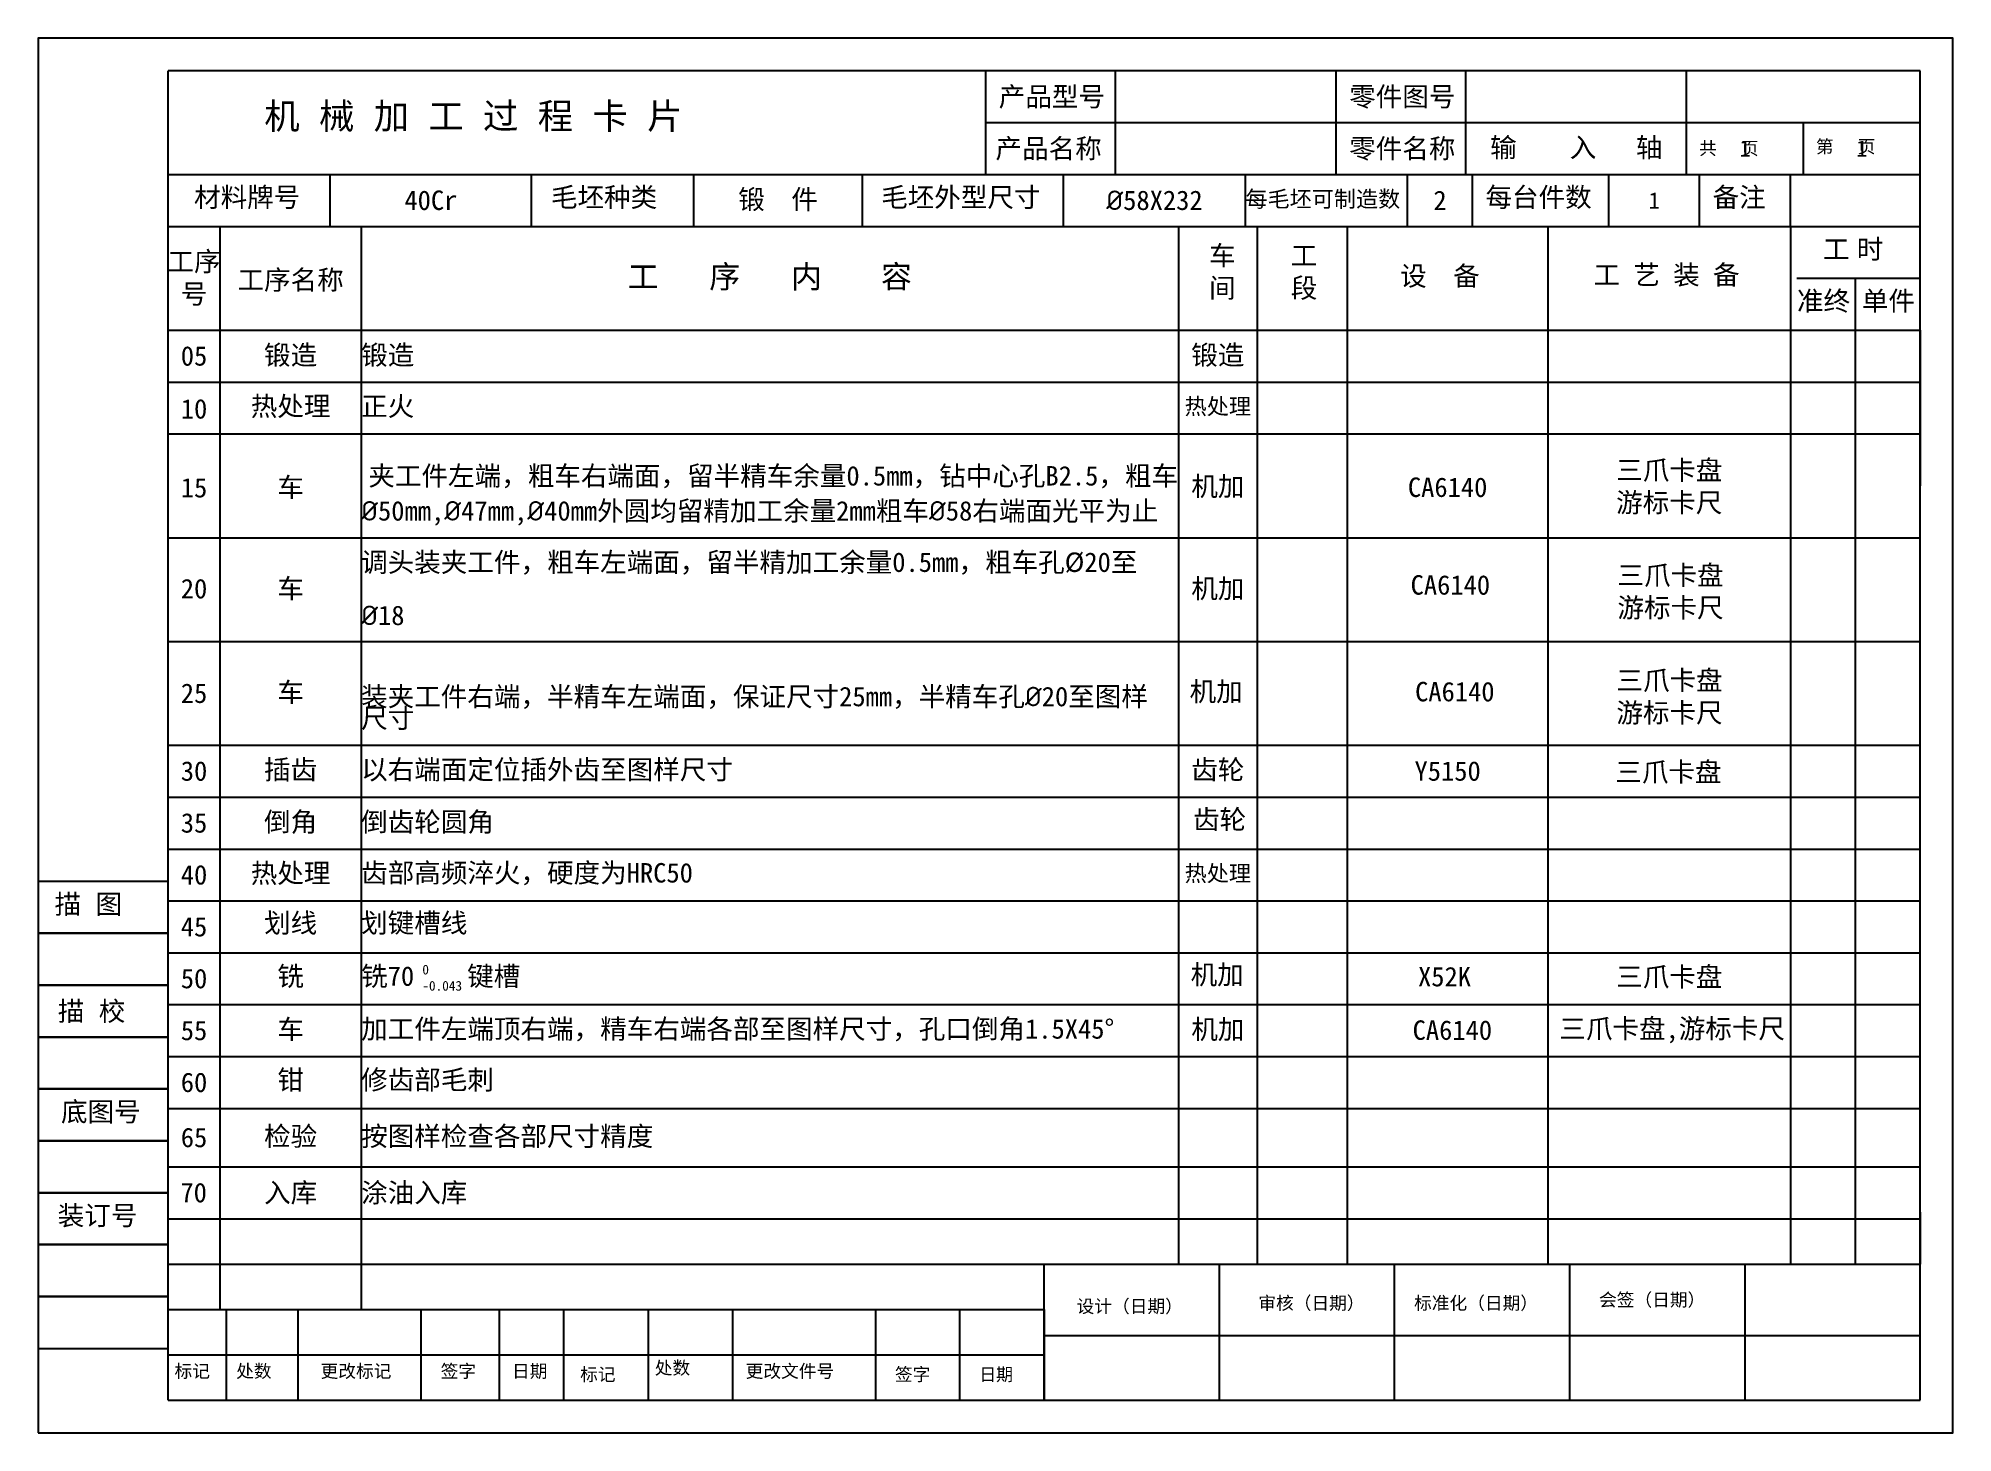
# Model space of a CAD drawing. Header units: millimetres. Extents: x 0 to 295, y 0 to 215.
import ezdxf

# ---------------------------------------------------------------- set-up
doc = ezdxf.new("R2010")
doc.units = ezdxf.units.MM
doc.styles.get("Standard").update_dxf_attribs({"font": '', "height": 3})
doc.styles.get('Standard').set_extended_font_data('SimSun')

# ---------------------------------------------------------------- blocks, each defined once
blk = doc.blocks.new('A$C5A316AA2')
at = {"linetype": 'Continuous'}
blk.add_line((0, 0), (270, 0), dxfattribs=at)
blk = doc.blocks.new('A$C15BA20F7')
at = {"linetype": 'Continuous'}
blk.add_blockref('A$C5A316AA2', (0, 0), dxfattribs=at)
blk = doc.blocks.new('A$C6BEE598D')
at = {"linetype": 'Continuous'}
blk.add_blockref('A$C15BA20F7', (0, 0), dxfattribs=at)
blk = doc.blocks.new('A$C649D21A9')
at = {"linetype": 'Continuous'}
blk.add_blockref('A$C6BEE598D', (0, 0), dxfattribs=at)
blk = doc.blocks.new('A$C2FB85B58')
at = {"linetype": 'Continuous'}
blk.add_line((0, 0), (135, 0), dxfattribs=at)
blk = doc.blocks.new('A$C754D1747')
at = {"linetype": 'Continuous'}
blk.add_lwpolyline([(0, 0), (20, 0), (20, 8), (0, 8)], close=True, dxfattribs=at)
blk = doc.blocks.new('A$C7FE144F9')
at = {"linetype": 'Continuous'}
blk.add_line((0, 0), (0, 8), dxfattribs=at)
blk = doc.blocks.new('A$C46AE4F0A')
at = {"linetype": 'Continuous'}
blk.add_line((0, 0), (0, 16), dxfattribs=at)
blk = doc.blocks.new('A$C17A35D1A')
at = {"linetype": 'Continuous'}
blk.add_line((0, 0), (0, 21), dxfattribs=at)

msp = doc.modelspace()

# ---------------------------------------------------------------- linework, layer by layer
at = {"linetype": 'Continuous'}
for p, q in [((290, 210), (20, 210)), ((20, 5), (20, 210)), ((200, 194), (200, 210)), ((220, 194), (220, 210)), ((254, 194), (254, 210)), ((290, 130), (290, 210)), ((146, 202), (290, 202)), ((272, 194), (272, 202)), ((20, 194), (290, 194)), ((101, 186), (101, 194)), ((127, 186), (127, 194)), ((158, 186), (158, 194)), ((186, 186), (186, 194)), ((211, 186), (211, 194)), ((221, 186), (221, 194)), ((242, 186), (242, 194)), ((256, 186), (256, 194)), ((270, 186), (270, 194)), ((28, 186), (28, 130)), ((270, 186), (270, 130)), ((271, 178), (290, 178)), ((280, 130), (280, 178)), ((20, 170), (290, 170)), ((270, 170), (270, 162)), ((270, 170), (270, 162)), ((280, 162), (280, 170)), ((290, 170), (290, 162)), ((20, 162), (290, 162)), ((20, 162), (290, 162)), ((270, 162), (270, 154)), ((270, 162), (270, 154)), ((280, 154), (280, 162)), ((290, 162), (290, 154)), ((20, 154), (290, 154)), ((290, 154), (290, 146)), ((20, 138), (290, 138)), ((28, 130), (28, 26)), ((270, 130), (270, 26)), ((280, 26), (280, 130)), ((290, 5), (290, 130)), ((20, 122), (290, 122)), ((20, 106), (290, 106)), ((20, 98), (290, 98)), ((20, 98), (290, 98)), ((20, 90), (290, 90)), ((20, 90), (290, 90)), ((20, 82), (290, 82)), ((20, 82), (290, 82)), ((20, 74), (290, 74)), ((20, 74), (290, 74)), ((20, 66), (290, 66)), ((20, 58), (290, 58)), ((20, 58), (290, 58)), ((20, 50), (290, 50)), ((20, 50), (290, 50)), ((270, 34), (270, 26)), ((270, 34), (270, 26)), ((280, 26), (280, 34)), ((290, 34), (290, 26)), ((20, 26), (290, 26)), ((20, 26), (290, 26)), ((155, 5), (155, 26)), ((182, 5), (182, 26)), ((155, 15), (290, 15)), ((20, 12), (155, 12)), ((20, 5), (290, 5))]:
    msp.add_line(p, q, dxfattribs=at)
for p, q in [((49.75, 186), (49.75, 130)), ((175.71, 186), (175.71, 26)), ((187.81, 186), (187.81, 26)), ((201.71, 186), (201.71, 26)), ((232.63, 186), (232.63, 26)), ((49.75, 130), (49.75, 26.22)), ((20, 41), (290, 41)), ((20, 33), (290, 33)), ((28, 26), (28, 19)), ((49.75, 26.22), (49.75, 19)), ((29, 5), (29, 19)), ((29, 19), (40, 19)), ((40, 19), (40, 5)), ((59, 5), (59, 19)), ((59, 19), (71, 19)), ((71, 19), (71, 5)), ((81, 5), (81, 19)), ((81, 19), (94, 19)), ((94, 19), (94, 5)), ((107, 5), (107, 19)), ((107, 19), (129, 19)), ((129, 19), (129, 5)), ((142, 5), (142, 19)), ((142, 19), (155, 19)), ((155, 19), (155, 5)), ((40, 5), (59, 5)), ((71, 5), (81, 5)), ((94, 5), (107, 5)), ((129, 5), (142, 5))]:
    msp.add_line(p, q)
msp.add_lwpolyline([(0, 0), (295, 0), (295, 215), (0, 215)], close=True, dxfattribs=at)
for points in [[(290, 162, 0.05, 0.05, 0), (290, 170, 0.05, 0.05, 0)], [(290, 154, 0.05, 0.05, 0), (290, 162, 0.05, 0.05, 0)], [(290, 146, 0.05, 0.05, 0), (290, 154, 0.05, 0.05, 0)], [(290, 26, 0.05, 0.05, 0), (290, 34, 0.05, 0.05, 0)]]:
    msp.add_lwpolyline(points, format="xyseb", dxfattribs=at)
msp.add_lwpolyline([(20, 5), (20, 13)], dxfattribs=at)

# ---------------------------------------------------------------- block references
for name, p in [('A$C46AE4F0A', (146, 194)), ('A$C46AE4F0A', (166, 194)), ('A$C7FE144F9', (45, 186)), ('A$C7FE144F9', (76, 186)), ('A$C649D21A9', (20, 186)), ('A$C6BEE598D', (20, 170)), ('A$C754D1747', (0, 77)), ('A$C754D1747', (0, 69)), ('A$C754D1747', (0, 61)), ('A$C754D1747', (0, 53)), ('A$C754D1747', (0, 45)), ('A$C754D1747', (0, 37)), ('A$C754D1747', (0, 29)), ('A$C754D1747', (0, 21)), ('A$C17A35D1A', (209, 5)), ('A$C17A35D1A', (236, 5)), ('A$C17A35D1A', (263, 5)), ('A$C754D1747', (0, 13)), ('A$C2FB85B58', (20, 19))]:
    msp.add_blockref(name, p, dxfattribs=at)

# ---------------------------------------------------------------- texts
for s, insert, char_height, width, attachment_point in [('产品型号', (148, 207.5), 3, 22.5, 1), ('零件图号', (202, 207.5), 3, 25, 1), ('机{\\fￋￎￌ￥|b0|i0|c134|p2;  }械{\\fￋￎￌ￥|b0|i0|c134|p2;  }加{\\fￋￎￌ￥|b0|i0|c134|p2;  }工{\\fￋￎￌ￥|b0|i0|c134|p2;  }过{\\fￋￎￌ￥|b0|i0|c134|p2;  }程{\\fￋￎￌ￥|b0|i0|c134|p2;  }卡{\\fￋￎￌ￥|b0|i0|c134|p2;  }片', (34.82, 205), 4, 108, 1), ('产品名称', (147.5, 199.5), 3, 23.5, 1), ('零件名称', (202, 199.5), 3, 30.5, 1), ('共{\\fￋￎￌ￥|b0|i0|c134|p2;     }页', (255.92, 199.04), 2, 16, 1), ('第{\\fￋￎￌ￥|b0|i0|c134|p2;     }页', (273.92, 199.31), 2, 16, 1), ('\\fￋￎￌ￥|b0|i0|c134|p2;材料牌号', (24, 192), 3, 21, 1), ('\\fￋￎￌ￥|b0|i0|c134|p2;毛坯种类', (79, 192), 3, 21, 1), ('毛坯外型尺寸', (129.88, 192), 3, 28, 1), ('每毛坯可制造数', (186, 191.47), 2.5, 26.1227, 1), ('\\fￋￎￌ￥|b0|i0|c134|p2;每台件数', (223, 192), 3, 18, 1), ('\\fￋￎￌ￥|b0|i0|c134|p2;备注', (258, 192), 3, 12, 1), ('\\fￋￎￌ￥|b0|i0|c134|p2;车\\P间', (180.41, 183), 3, 7, 1), ('\\fￋￎￌ￥|b0|i0|c134|p2;工\\P段', (193, 183), 3, 6, 1), ('\\fￋￎￌ￥|b0|i0|c134|p2;工 时', (275, 184), 3, 15, 1), ('工{\\fￋￎￌ￥|b0|i0|c134|p2;      }序{\\fￋￎￌ￥|b0|i0|c134|p2;      }内{\\fￋￎￌ￥|b0|i0|c134|p2;       }容', (112.72, 180), 3.5, 125.4482, 2), ('设  备', (209.84, 179.85), 3, 17, 1), ('工 艺 装 备', (239.66, 180.04), 3, 65, 1), ('\\fￋￎￌ￥|b0|i0|c134|p2;准终', (271, 176), 3, 10, 1), ('\\fￋￎￌ￥|b0|i0|c134|p2;单件', (281, 176), 3, 10, 1), ('\\fￋￎￌ￥|b0|i0|c134|p2;描  图', (2.5, 83), 3, 17, 1), ('\\fￋￎￌ￥|b0|i0|c134|p2;描  校', (3, 66.5), 3, 16.5, 1), ('\\fￋￎￌ￥|b0|i0|c134|p2;底图号', (3.5, 51), 3, 17, 1), ('\\fￋￎￌ￥|b0|i0|c134|p2;装订号', (3, 35), 3, 16.5, 1), ('\\fￋￎￌ￥|b0|i0|c134|p2;设计（日期）', (160, 20.5), 2, 24, 1), ('\\fￋￎￌ￥|b0|i0|c134|p2;审核（日期）', (188, 21), 2, 18.5, 1), ('\\fￋￎￌ￥|b0|i0|c134|p2;标准化（日期）', (212, 21), 2, 23.5, 1), ('\\fￋￎￌ￥|b0|i0|c134|p2;会签（日期）', (240.5, 21.5), 2, 22, 1), ('\\fￋￎￌ￥|b0|i0|c134|p2;标记', (21, 10.5), 2, 6, 1), ('\\fￋￎￌ￥|b0|i0|c134|p2;处数', (30.5, 10.5), 2, 9, 1), ('更改标记', (43.5, 10.5), 2, 17, 1), ('\\fￋￎￌ￥|b0|i0|c134|p2;签字', (62, 10.5), 2, 10, 1), ('\\fￋￎￌ￥|b0|i0|c134|p2;日期', (73, 10.5), 2, 8.5, 1), ('\\fￋￎￌ￥|b0|i0|c134|p2;标记', (83.5, 10), 2, 9.5, 1), ('\\fￋￎￌ￥|b0|i0|c134|p2;处数', (95, 11), 2, 10.5, 1), ('\\fￋￎￌ￥|b0|i0|c134|p2;更改文件号', (109, 10.5), 2, 19.5, 1), ('\\fￋￎￌ￥|b0|i0|c134|p2;签字', (132, 10), 2, 10.5, 1), ('\\fTxt|b0|i0|c134|p2;日期', (145, 10), 2, 9.5, 1)]:
    msp.add_mtext(s, dxfattribs=dict(at, insert=insert, char_height=char_height, width=width, attachment_point=attachment_point))
for s, insert, char_height, width, attachment_point in [('{\\fKaiTi_GB2312|b0|i0|c134|p49;输    入   轴}', (237, 198), 3, 34, 5), ('1', (263, 198), 2.5, 18, 5), ('1', (281, 198), 2.5, 18, 5), ('{\\fKaiTi_GB2312|b0|i0|c134|p49;锻  件}', (114, 190), 3, 26, 5), ('40Cr', (60.5, 190), 3, 31, 5), ('{\\fISOCPEUR|b0|i0|c0|p34;%%C}58X232', (172, 190), 3, 28, 5), ('2', (216, 190), 3, 10, 5), ('1', (249, 190), 2.5, 14, 5), ('工序\\P号', (24, 177.93), 3, 8, 5), ('工序名称', (38.88, 177.58), 3, 21.752, 5), ('05', (24, 166), 3, 8, 5), ('{\\fKaiTi_GB2312|b0|i0|c134|p49;锻造}', (38.88, 166), 3, 21.752, 5), ('{\\fKaiTi_GB2312|b0|i0|c134|p49;锻造}', (49.75, 166), 3, 63.3812, 4), ('{\\fKaiTi_GB2312|b0|i0|c134|p49;锻造}', (181.76, 166), 3, 12.1012, 5), ('10', (24, 157.84), 3, 8, 5), ('{\\fKaiTi_GB2312|b0|i0|c134|p49;热处理}', (38.88, 158.11), 3, 21.752, 5), ('{\\fKaiTi_GB2312|b0|i0|c134|p49;正火}', (49.75, 158.11), 3, 40.2447, 4), ('热处理', (181.76, 158.11), 2.5, 12.1012, 5), ('\\pt21;{\\fKaiTi_GB2312|b0|i0|c134|p49;车}', (38.88, 145.61), 3, 21.752, 5), ('{\\fKaiTi_GB2312|b0|i0|c134|p49;夹工件左端，粗车右端面，留半精车余量0.5mm，钻中心孔B2.5，粗车}', (50.87, 147.32), 3, 126.1376, 4), ('{\\fKaiTi_GB2312|b0|i0|c134|p49;机加}', (181.76, 145.75), 3, 12.1012, 5), ('{\\fKaiTi_GB2312|b0|i0|c134|p49;三爪卡盘\\P游标卡尺}', (251.32, 145.75), 3, 37.3692, 5), ('15', (24, 145.68), 3, 8, 5), ('CA6140', (217.17, 145.75), 3, 30.9253, 5), ('{\\fISOCPEUR|b0|i0|c0|p34;%%C\\fKaiTi_GB2312|b0|i0|c134|p49;50}mm,{\\fISOCPEUR|b0|i0|c0|p34;%%C}47mm,{\\fISOCPEUR|b0|i0|c0|p34;%%C}40mm外圆均留精加工余量2mm粗车{\\fISOCPEUR|b0|i0|c0|p34;%%C}58右端面光平为止', (49.75, 141.75), 3, 132.0299, 4), ('调头装夹工件，粗车左端面，留半精加工余量0.5mm，粗车孔{\\fKaiTi_GB2312|b0|i0|c134|p49;%%C20}至', (49.75, 134), 3, 125.9583, 4), ('{\\fKaiTi_GB2312|b0|i0|c134|p49;三爪卡盘\\P游标卡尺}', (251.52, 129.54), 3, 37.3692, 5), ('20', (24, 130.12), 3, 8, 5), ('{\\fKaiTi_GB2312|b0|i0|c134|p49;车}', (38.88, 130), 3, 21.752, 5), ('{\\fKaiTi_GB2312|b0|i0|c134|p49;机加}', (181.76, 130), 3, 12.1012, 5), ('CA6140', (217.59, 130.69), 3, 30.9253, 5), ('{\\fISOCPEUR|b0|i0|c0|p34;%%C}18', (49.75, 126), 3, 125.9583, 4), ('25', (24, 113.99), 3, 8, 5), ('{\\fKaiTi_GB2312|b0|i0|c134|p49;车}', (38.88, 114.01), 3, 21.752, 5), ('装夹工件右端，半精车左端面，保证尺寸25mm，半精车孔{\\fISOCPEUR|b0|i0|c0|p34;%%C}20至图样', (49.75, 113.29), 3, 125.9583, 4), ('{\\fKaiTi_GB2312|b0|i0|c134|p49;机加}', (181.5, 114.12), 3, 12.1012, 5), ('CA6140', (218.28, 114.24), 3, 30.9253, 5), ('{\\fKaiTi_GB2312|b0|i0|c134|p49;三爪卡盘\\P游标卡尺}', (251.36, 113.34), 3, 37.3692, 5), ('尺寸', (49.75, 110.01), 3, 125.9583, 4), ('30', (24, 102), 3, 8, 5), ('{\\fKaiTi_GB2312|b0|i0|c134|p49;插齿}', (38.88, 102.07), 3, 21.752, 5), ('以右端面定位插外齿至图样尺寸', (49.75, 102.07), 3, 125.9583, 4), ('{\\fKaiTi_GB2312|b0|i0|c134|p49;齿轮}', (181.76, 102.07), 3, 12.1012, 5), ('Y5150', (217.17, 102), 3, 30.9253, 5), ('{\\fKaiTi_GB2312|b0|i0|c134|p49;三爪卡盘}', (251.19, 101.71), 3, 37.3692, 5), ('35', (24, 94), 3, 8, 5), ('{\\fKaiTi_GB2312|b0|i0|c134|p49;倒角}', (38.88, 94), 3, 21.752, 5), ('{\\fKaiTi_GB2312|b0|i0|c134|p49;倒齿轮圆角}', (49.75, 94), 3, 105.248, 4), ('{\\fKaiTi_GB2312|b0|i0|c134|p49;齿轮}', (182.03, 94.41), 3, 12.1012, 5), ('40', (24, 86), 3, 8, 5), ('{\\fKaiTi_GB2312|b0|i0|c134|p49;热处理}', (38.88, 86.11), 3, 21.752, 5), ('{\\fKaiTi_GB2312|b0|i0|c134|p49;齿部高频淬火，硬度为}HRC50', (49.75, 86.11), 3, 125.9583, 4), ('热处理', (181.76, 86.11), 2.5, 12.1012, 5), ('{\\fKaiTi_GB2312|b0|i0|c134|p49;划线}', (38.88, 78.44), 3, 21.752, 5), ('{\\fKaiTi_GB2312|b0|i0|c134|p49;划键槽线}', (49.75, 78.44), 3, 125.9583, 4), ('45', (24, 78), 3, 8, 5), ('50', (24, 70), 3, 8, 5), ('{\\fKaiTi_GB2312|b0|i0|c134|p49;铣}', (38.88, 70.23), 3, 21.752, 5), ('铣{\\fKaiTi_GB2312|b0|i0|c134|p49;70    }键槽', (49.75, 70.23), 3, 62.3812, 4), ('0\\P-0.043', (59.18, 72.16), 1.5, 32.2862, 1), ('{\\fKaiTi_GB2312|b0|i0|c134|p49;机加}', (181.66, 70.46), 3, 12.1012, 5), ('X52K', (216.69, 70.3), 3, 30.9253, 5), ('{\\fKaiTi_GB2312|b0|i0|c134|p49;三爪卡盘}', (251.32, 70.14), 3, 37.3692, 5), ('55', (24, 62), 3, 8, 5), ('{\\fKaiTi_GB2312|b0|i0|c134|p49;车}', (38.88, 62.04), 3, 21.752, 5), ('{\\fKaiTi_GB2312|b0|i0|c134|p49;加工件左端顶右端，精车右端各部至图样尺寸，孔口倒角}1.5X45%%D', (49.75, 62.04), 3, 125.9583, 4), ('{\\fKaiTi_GB2312|b0|i0|c134|p49;机加}', (181.76, 62.04), 3, 12.1012, 5), ('CA6140', (217.9, 62.05), 3, 30.9253, 5), ('{\\fKaiTi_GB2312|b0|i0|c134|p49;三爪卡盘,游标卡尺}', (251.77, 61.92), 3, 37.3692, 5), ('{\\fKaiTi_GB2312|b0|i0|c134|p49;钳}', (38.88, 54.26), 3, 21.752, 5), ('{\\fKaiTi_GB2312|b0|i0|c134|p49;修齿部毛刺}', (49.75, 54.26), 3, 91.0396, 4), ('60', (24, 54), 3, 8, 5), ('{\\fKaiTi_GB2312|b0|i0|c134|p49;检验}', (38.88, 45.55), 3, 21.752, 5), ('{\\fKaiTi_GB2312|b0|i0|c134|p49;按图样检查各部尺寸精度}', (49.75, 45.55), 3, 125.9583, 4), ('65', (24, 45.5), 3, 8, 5), ('70', (23.94, 37), 3, 8.1132, 5), ('{\\fKaiTi_GB2312|b0|i0|c134|p49;入库}', (38.88, 36.84), 3, 21.752, 5), ('{\\fKaiTi_GB2312|b0|i0|c134|p49;涂油入库}', (49.75, 36.84), 3, 92.4992, 4)]:
    msp.add_mtext(s, dxfattribs=dict(insert=insert, char_height=char_height, width=width, attachment_point=attachment_point))

doc.saveas('drawing.dxf')
